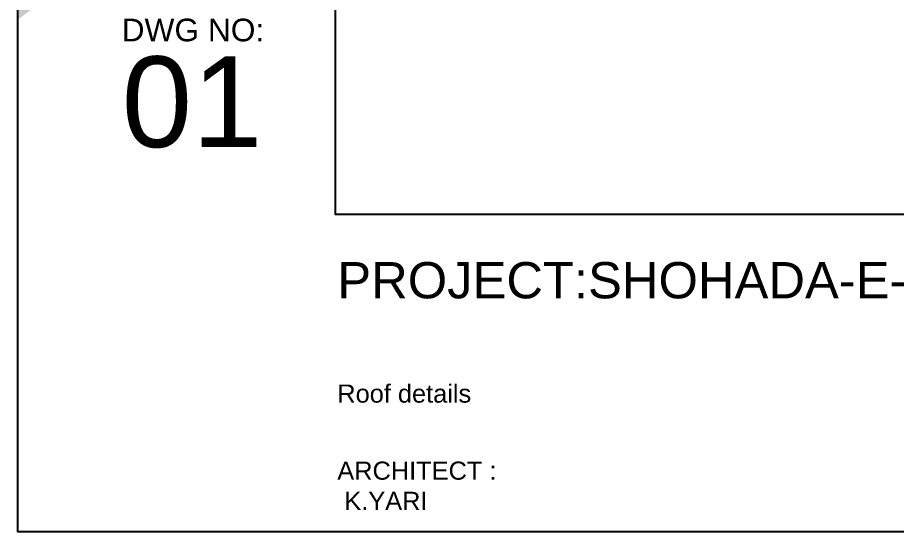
# Model space of a CAD drawing. Header units: millimetres. Extents: x 2822564 to 2991989, y -324396 to -253399.
# Drawn here: x 2894207 to 2909580, y -324396 to -315399 of the extents above; entities that cross this region are included whole.
import ezdxf

# ---------------------------------------------------------------- set-up
doc = ezdxf.new("R2010")
doc.units = ezdxf.units.MM
doc.styles.add('111', font='ipt-homa.shx')

msp = doc.modelspace()

# ---------------------------------------------------------------- hatches: boundary and pattern name
at = {"ltscale": 0.5, "true_color": 0xf26722}
h = msp.add_hatch(color=30, dxfattribs=at)
h.dxf.hatch_style = 1
h.paths.add_polyline_path([(2902218.1, -290278.2), (2900730.9, -291389.5), (2899763.1, -291389.5), (2899763.1, -292112.7), (2894206.5, -296264.9), (2894206.5, -294283.1), (2899565.9, -290278.2)])
h.paths.add_polyline_path([(2899763.1, -297200.2), (2899763.1, -299182.1), (2894206.5, -303334.3), (2894206.5, -301352.4)])
h.paths.add_polyline_path([(2899763.1, -302922.8), (2899763.1, -304904.7), (2894206.5, -309056.9), (2894206.5, -307075)])
h.paths.add_polyline_path([(2899763.1, -307716.1), (2899763.1, -311285.6), (2894206.5, -315437.8), (2894206.5, -311868.3)])
h.paths.add_polyline_path([(2917385.5, -290278.2), (2915898.3, -291389.5), (2918550.5, -291389.5), (2920037.7, -290278.2)])
h.paths.add_polyline_path([(2909727.3, -290278.2), (2908240.1, -291389.5), (2910892.3, -291389.5), (2912379.5, -290278.2)])
h.paths.add_polyline_path([(2940882, -316283.5), (2939770.6, -317113.9), (2939770.6, -318839.1), (2937461.9, -318839.1), (2930025.9, -324395.7), (2932678.2, -324395.7), (2940882, -318265.4)])
h = msp.add_hatch(color=30, dxfattribs=at)
h.dxf.hatch_style = 1
h.paths.add_polyline_path([(2902218.1, -290278.2), (2900730.9, -291389.5), (2899763.1, -291389.5), (2899763.1, -292112.7), (2894206.5, -296264.9), (2894206.5, -294283.1), (2899565.9, -290278.2)])
h.paths.add_polyline_path([(2899763.1, -297200.2), (2899763.1, -299182.1), (2894206.5, -303334.3), (2894206.5, -301352.4)])
h.paths.add_polyline_path([(2899763.1, -302922.8), (2899763.1, -304904.7), (2894206.5, -309056.9), (2894206.5, -307075)])
h.paths.add_polyline_path([(2899763.1, -307716.1), (2899763.1, -311285.6), (2894206.5, -315437.8), (2894206.5, -311868.3)])
h.paths.add_polyline_path([(2917385.5, -290278.2), (2915898.3, -291389.5), (2918550.5, -291389.5), (2920037.7, -290278.2)])
h.paths.add_polyline_path([(2909727.3, -290278.2), (2908240.1, -291389.5), (2910892.3, -291389.5), (2912379.5, -290278.2)])
h.paths.add_polyline_path([(2940882, -316283.5), (2939770.6, -317113.9), (2939770.6, -318839.1), (2937461.9, -318839.1), (2930025.9, -324395.7), (2932678.2, -324395.7), (2940882, -318265.4)])

# ---------------------------------------------------------------- linework, layer by layer
at = {"color": 150, "ltscale": 0.5}
for points in [[(2940882, -290278.2), (2894206.5, -290278.2), (2894206.5, -324395.7), (2940882, -324395.7)], [(2940882, -290278.2), (2894206.5, -290278.2), (2894206.5, -324395.7), (2940882, -324395.7)], [(2939770.6, -291389.5), (2899763.1, -291389.5), (2899763.1, -318839.1), (2939770.6, -318839.1)], [(2939770.6, -291389.5), (2899763.1, -291389.5), (2899763.1, -318839.1), (2939770.6, -318839.1)]]:
    msp.add_lwpolyline(points, close=True, dxfattribs=at)

# ---------------------------------------------------------------- texts
at = {"ltscale": 0.5, "attachment_point": 1, "style": '111'}
for s, width, gutter_width, heights, insert, char_height in [('{\\fArial|b0|i0|c178|p34;\\C150;DWG NO:\\P\\H4x;\\C251;\\c6710371;01}', 22153.615, 1, [17700.5], (2896027, -315418.1), 396.9), ('{\\fArial|b0|i0|c178|p34;\\C150;PROJECT:\\C251;\\c6710371;SHOHADA-E-TAJRISH - TEHRAN}', 98980.285, 46709.7, [6936.2], (2899799.4, -319679.9), 635.04), ('{\\fArial|b0|i0|c178|p34;\\C150;Roof \\C30;\\c2254834;details}', 18881.249, 1, [1508], (2899799.4, -321823.2), 317.52), ('{\\fArial|b0|i0|c178|p34;\\C150;ARCHITECT :\\P \\C251;\\c6710371;K.YARI}', 32373.865, 1, [12943.4], (2899799.4, -323172.6), 317.52)]:
    msp.add_mtext_dynamic_manual_height_columns(s, width=width, gutter_width=gutter_width, heights=heights, dxfattribs=dict(at, insert=insert, char_height=char_height))

doc.saveas('drawing.dxf')
